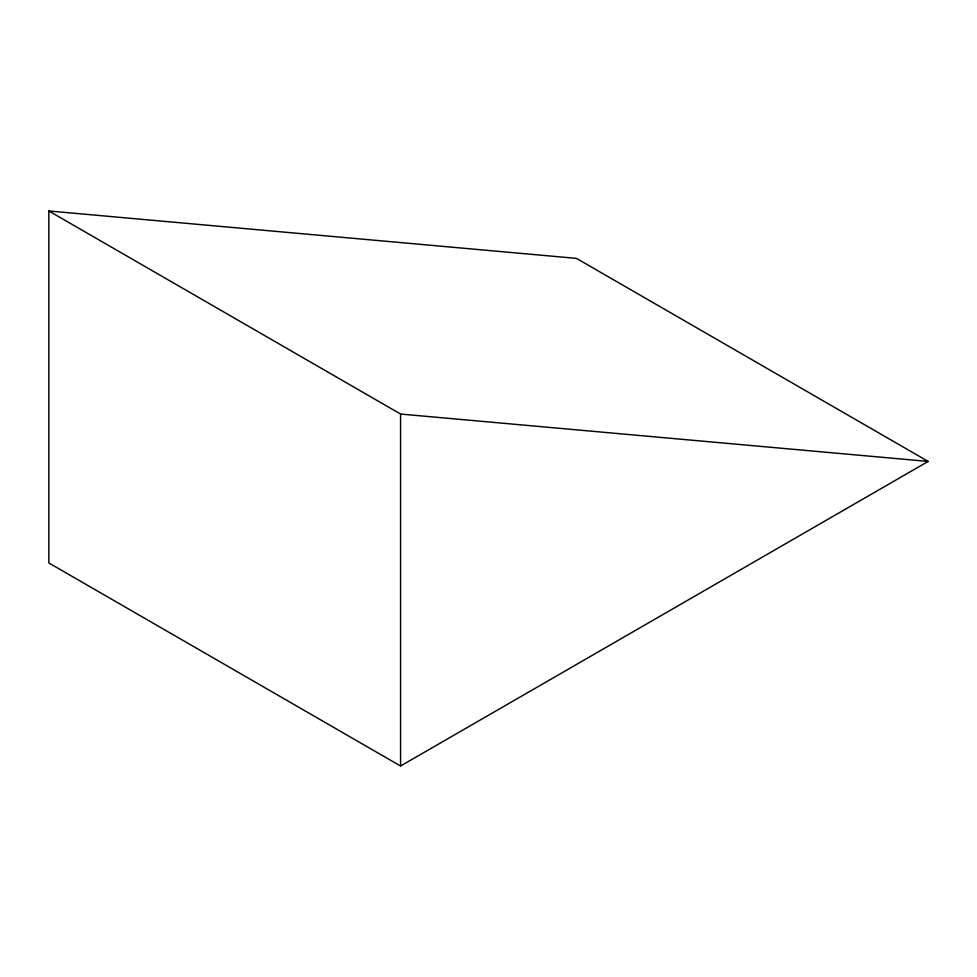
<?xml version="1.0" encoding="UTF-8"?>
<svg xmlns="http://www.w3.org/2000/svg" width="977" height="977" viewBox="0 0 977 977"><rect width="100%" height="100%" fill="white"/><g stroke="black" fill="none" stroke-linecap="round" stroke-linejoin="round"><path stroke-width="1.47" d="M400.57 766.017L928.15 461.425L576.43 258.368L48.85 210.983L48.85 562.96L400.57 766.017L400.57 414.04L48.85 210.983M400.57 414.04L928.15 461.425"/></g></svg>
